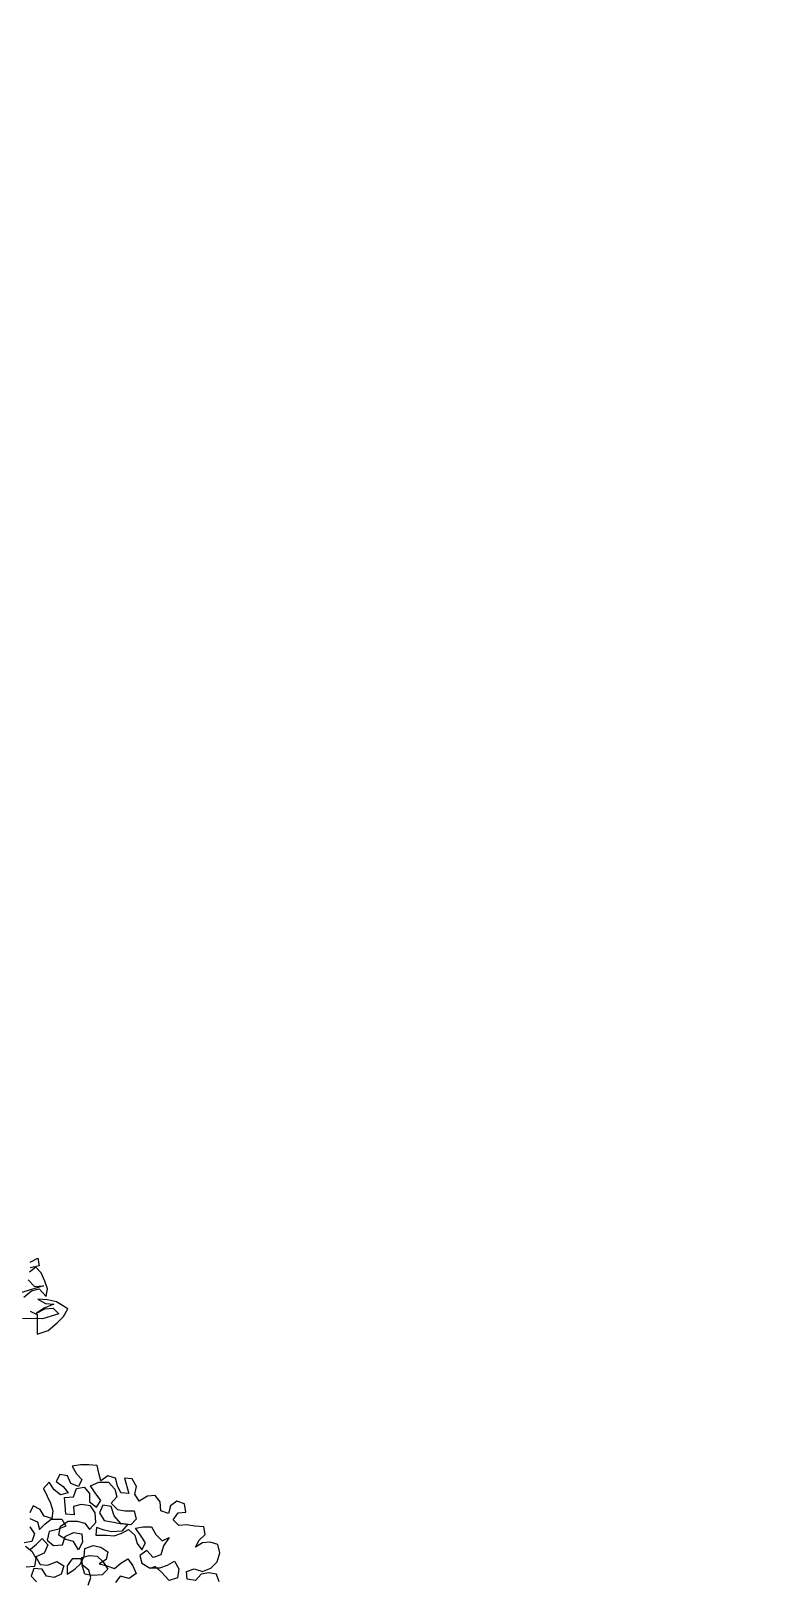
# Model space of a CAD drawing. Header units: inches. Extents: x 350994 to 353538, y 1581369 to 1583842.
# Drawn here: x 351583.384 to 351585.097, y 1583550.778 to 1583554.399 of the extents above; entities that cross this region are included whole.
import ezdxf

# ---------------------------------------------------------------- set-up
doc = ezdxf.new("R2010")
doc.units = ezdxf.units.IN
doc.header["$MEASUREMENT"] = 0
doc.linetypes.add('1', pattern=[0])
doc.layers.add('FOREST', color=96, linetype='Continuous')
doc.layers.add('TREE', color=81, linetype='1')

# ---------------------------------------------------------------- blocks, each defined once
blk = doc.blocks.new('TREE_4')
at = {"color": 94}
for points in [[(1669.5, 7938.1), (1701.3, 7955.4), (1707.1, 7923.6), (1669.5, 7915)], [(1669.3, 7735.7), (1698.2, 7721.2), (1698.1, 7640.3), (1744.4, 7654.7), (1782, 7686.5), (1808.1, 7712.5), (1825.5, 7744.3), (1779.2, 7773.2), (1741.6, 7781.9), (1701.2, 7784.9), (1733, 7767.5), (1767.6, 7764.6), (1727.2, 7747.2), (1695.3, 7727), (1730, 7744.3), (1764.7, 7747.2), (1787.8, 7724.1), (1721.3, 7703.9), (1637.5, 7704)], [(1643.3, 7793.6), (1675.2, 7819.6), (1707, 7828.2), (1735.9, 7796.4), (1741.7, 7828.2), (1730.1, 7860), (1715.7, 7894.7), (1692.6, 7917.9), (1666.6, 7897.6)], [(1660.8, 7865.8), (1686.8, 7836.9), (1724.3, 7839.8), (1675.2, 7825.4), (1628.9, 7810.9)], [(1650, 6759.3), (1676, 6739), (1693.4, 6710.1), (1687.5, 6675.4), (1652.8, 6672.5)], [(1667.5, 6840.2), (1687.7, 6811.3), (1676.1, 6779.5), (1644.3, 6773.7)], [(1670.3, 6747.7), (1696.3, 6767.9), (1719.5, 6791), (1742.6, 6765), (1728.1, 6730.3), (1693.4, 6715.9), (1710.7, 6684), (1742.5, 6681.1), (1780.1, 6695.5), (1809, 6678.2), (1797.4, 6643.5), (1768.5, 6629.1), (1736.7, 6634.9), (1719.3, 6663.8), (1684.6, 6666.7), (1673.1, 6634.9), (1696.2, 6611.8)], [(1910.1, 6597.1), (1921.7, 6628.9), (1913.1, 6660.7), (1887.1, 6681), (1884.2, 6712.8), (1916, 6721.4), (1947.8, 6718.5), (1970.9, 6695.4), (1991.1, 6663.5), (1968, 6640.4), (1927.5, 6637.6), (1895.7, 6643.4), (1887, 6675.2), (1881.3, 6707), (1843.7, 6707), (1823.4, 6678.2), (1823.4, 6643.5), (1855.2, 6663.7), (1878.4, 6686.8), (1892.9, 6718.6), (1895.8, 6750.4), (1930.5, 6761.9), (1962.3, 6756.1), (1991.2, 6735.8), (1985.4, 6704), (1956.4, 6686.7), (1988.2, 6678), (2020, 6666.4), (2046.1, 6689.5), (2075, 6706.8), (2095.2, 6677.9), (2109.7, 6646.1), (2080.7, 6625.9), (2043.1, 6634.6), (2022.9, 6608.6)], [(2453.7, 6611.1), (2442.1, 6642.9), (2410.3, 6648.7), (2378.5, 6643), (2355.4, 6617), (2320.7, 6622.8), (2317.8, 6654.6), (2349.6, 6666.1), (2384.3, 6654.5), (2419, 6668.9), (2445.1, 6694.9), (2456.7, 6732.5), (2448, 6767.2), (2416.2, 6775.9), (2384.4, 6773.1), (2355.5, 6755.7), (2370, 6784.6), (2396, 6807.7), (2390.3, 6839.5), (2352.7, 6842.5), (2318, 6848.3), (2286.2, 6845.4), (2263.1, 6868.6), (2283.4, 6897.5), (2315.2, 6900.3), (2309.4, 6935), (2277.6, 6946.6), (2251.6, 6926.4), (2242.9, 6894.6), (2211.1, 6906.2), (2208.2, 6943.8), (2188, 6969.8), (2156.2, 6967), (2121.5, 6946.8), (2104.2, 6975.7), (2110, 7007.5), (2092.7, 7039.3), (2060.9, 7042.2), (2078.2, 6978.6), (2046.3, 6981.5), (2031.9, 7010.5), (2023.3, 7042.3), (1991.5, 7051), (1962.5, 7030.8), (1953.9, 7062.6), (1948.1, 7094.4), (1913.5, 7097.3), (1878.8, 7097.3), (1844.1, 7091.6), (1861.4, 7059.8), (1884.5, 7036.6), (1870, 7007.7), (1838.2, 7019.3), (1823.8, 7051.1), (1792, 7056.9), (1777.5, 7028), (1806.4, 7007.8), (1826.6, 6981.7), (1794.8, 6973.1), (1768.8, 6993.4), (1748.6, 7025.2), (1725.4, 6999.2), (1739.9, 6967.4), (1754.3, 6938.4), (1762.9, 6906.6), (1760, 6874.8), (1728.2, 6883.5), (1710.9, 6912.5), (1682, 6926.9), (1667.5, 6898)], [(1667.5, 6874.9), (1699.3, 6860.4), (1707.9, 6828.6), (1731.1, 6851.7), (1757.1, 6871.9), (1800.5, 6871.9), (1817.8, 6843), (1783.1, 6828.5), (1748.4, 6819.9), (1739.7, 6785.2), (1765.7, 6762.1), (1803.3, 6764.9), (1814.9, 6799.6), (1849.6, 6816.9), (1884.3, 6811.1), (1887.1, 6776.4), (1869.8, 6744.6), (1849.6, 6779.3), (1817.8, 6788), (1788.9, 6805.4), (1794.7, 6843), (1826.5, 6863.2), (1864.1, 6863.2), (1895.9, 6854.5), (1916.1, 6828.4), (1942.1, 6857.3), (1939.3, 6897.8), (1919.1, 6926.7), (1881.5, 6932.5), (1849.7, 6923.9), (1852.5, 6889.2), (1817.9, 6892.1), (1815, 6929.7), (1812.1, 6961.5), (1849.7, 6964.4), (1861.3, 6999.1), (1893.1, 7004.8), (1916.2, 6978.8), (1916.2, 6944.1), (1945.1, 6920.9), (1962.5, 6949.8), (1939.4, 6981.6), (1919.2, 7010.6), (1953.9, 7025), (1994.3, 7025), (2020.3, 6996), (2029, 6964.2), (2005.8, 6938.2), (2031.8, 6912.2), (2063.6, 6906.3), (2101.2, 6906.3), (2109.9, 6871.6), (2086.7, 6848.5), (2046.2, 6854.3), (2017.3, 6886.2), (2005.8, 6923.7), (1971.1, 6929.6), (1956.6, 6897.8), (1976.9, 6865.9), (2008.7, 6860.1), (2043.3, 6854.3), (2075.1, 6851.4), (2049.1, 6822.5), (2008.6, 6819.7), (1976.8, 6825.5), (1945, 6837.1), (1942.1, 6805.3), (1985.5, 6805.2), (2017.3, 6802.3), (2049.1, 6813.8), (2078, 6828.3), (2104, 6805.1), (2112.7, 6770.4), (2132.9, 6744.4), (2147.4, 6773.3), (2127.1, 6805.1), (2106.9, 6834), (2138.7, 6839.8), (2173.4, 6839.7), (2190.8, 6807.9), (2216.8, 6781.9), (2245.7, 6796.3), (2222.5, 6761.6), (2210.9, 6724.1), (2179.1, 6712.5), (2153.1, 6741.5), (2124.2, 6721.2), (2132.8, 6689.4), (2164.6, 6669.2), (2208, 6669.1), (2239.8, 6680.7), (2268.7, 6698), (2286, 6666.2), (2280.2, 6628.6), (2245.5, 6617.1), (2213.7, 6651.8), (2187.7, 6674.9), (2167.5, 6666.3)]]:
    blk.add_lwpolyline(points, dxfattribs=at)

msp = doc.modelspace()

# ---------------------------------------------------------------- hatches: boundary and pattern name
at = {"layer": 'FOREST', "lineweight": 5}
h = msp.add_hatch(dxfattribs=at)
h.set_pattern_fill('ANSI31', color=96, scale=50, style=0)
h.paths.add_polyline_path([(351604.9274, 1583347.98), (351663.0036, 1583522.9504), (351611.8779, 1583545.3594), (351490.2916, 1583598.0852), (351436.5696, 1583404.4646), (351529.745, 1583373.1705)])
h.paths.add_polyline_path([(351517.5086, 1583480.1397), (351575.3657, 1583480.1397), (351575.3657, 1583465.1397), (351517.5086, 1583465.1397)], flags=24)

# ---------------------------------------------------------------- block references
at = {"layer": 'TREE', "lineweight": 5, "xscale": 0.0005632341344607994, "yscale": 0.0005632341490127146, "zscale": 0.0005632341444477617}
msp.add_blockref('TREE_4', (351582.4421, 1583547.0499), dxfattribs=at)

doc.saveas('drawing.dxf')
